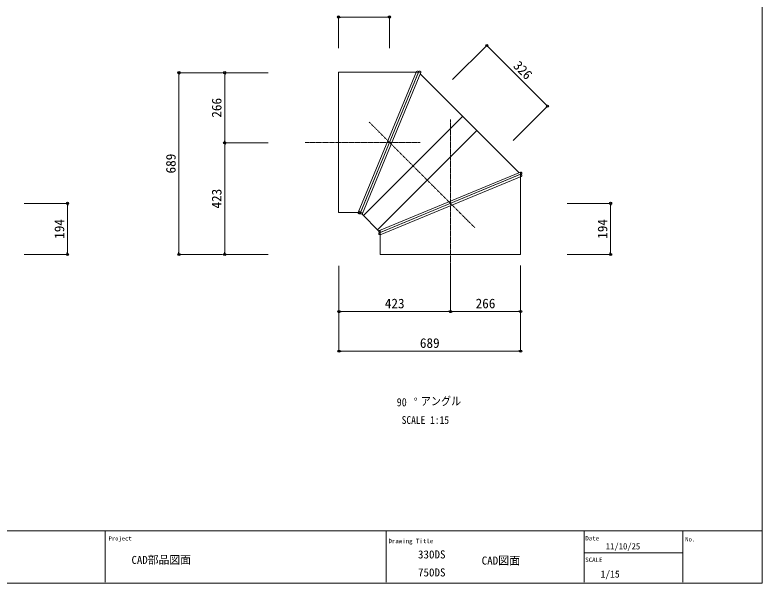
# Model space of a CAD drawing. Units: millimetres, scale not verified. Extents: x -3056 to 3056, y -2122 to 2122.
# Drawn here: x 224 to 3056, y -2122 to 30 of the extents above; entities that cross this region are included whole.
import ezdxf
from ezdxf.enums import TextEntityAlignment as Align

# ---------------------------------------------------------------- set-up
doc = ezdxf.new("R2010")
doc.units = ezdxf.units.MM
doc.header["$LTSCALE"] = 10
doc.linetypes.add('USER3', pattern=[0.4, 0.25, -0.05, 0.05, -0.05])
doc.layers.add('0-0_0', color=7, linetype='Continuous', lineweight=18)
doc.layers.add('0-4___', color=7, linetype='Continuous', lineweight=18)
doc.styles.add('ＭＳ ゴシック', font='')
doc.styles.get('ＭＳ ゴシック').set_extended_font_data('MS Gothic')

# ---------------------------------------------------------------- blocks, each defined once
blk = doc.blocks.new('_Origin')
at = {"layer": '0-0_0', "lineweight": 25}
blk.add_line((0, 0), (-1, 0), dxfattribs=at)
blk.add_circle((0, 0), 0.5, dxfattribs=at)

msp = doc.modelspace()

# ---------------------------------------------------------------- linework, layer by layer
at = {"layer": '0-0_0', "color": 6, "lineweight": 9}
for p, q in [((3056.25, -2122.5), (3056.25, 2122.5)), ((-3056.25, -1925.18), (3056.25, -1925.18)), ((3056.25, -2122.5), (-3056.25, -2122.5))]:
    msp.add_line(p, q, dxfattribs=at)
at = {"layer": '0-0_0', "color": 5}
for p, q in [((1450.26, -95.47), (1450.26, 22.76)), ((1458.26, 22.58), (1635.79, 22.58)), ((1643.79, -95.47), (1643.79, 22.76)), ((1882.77, -214.8), (2012.65, -84.92)), ((2018.18, -90.7), (2237.36, -309.87)), ((1010.24, -188.37), (845.37, -188.37)), ((845.55, -196.37), (845.55, -869.08)), ((1183.83, -188.37), (1018.96, -188.37)), ((1019.14, -196.37), (1019.14, -446.37)), ((2113.25, -445.29), (2243.14, -315.4)), ((1183.83, -454.37), (1018.96, -454.37)), ((1183.83, -454.37), (1018.96, -454.37)), ((1019.14, -462.37), (1019.14, -869.08)), ((258.8, -683.56), (423.11, -683.56)), ((422.93, -691.56), (422.93, -869.08)), ((2317.93, -683.56), (2482.25, -683.56)), ((2482.07, -691.56), (2482.07, -869.08)), ((258.24, -877.08), (423.11, -877.08)), ((1010.24, -877.08), (845.37, -877.08)), ((1183.83, -877.08), (1018.96, -877.08)), ((2317.37, -877.08), (2482.25, -877.08)), ((1452.26, -919.82), (1452.26, -1093.91)), ((1874.98, -919.64), (1874.98, -1093.73)), ((1874.98, -919.82), (1874.98, -1093.91)), ((2140.98, -919.64), (2140.98, -1093.73)), ((1452.26, -1069.67), (1452.26, -1243.76)), ((2140.98, -1069.67), (2140.98, -1243.76)), ((1866.98, -1093.73), (1460.26, -1093.73)), ((2132.98, -1093.55), (1882.98, -1093.55)), ((2132.98, -1243.58), (1460.26, -1243.58))]:
    msp.add_line(p, q, dxfattribs=at)
at = {"layer": '0-0_0'}
for p, q in [((1450.26, -718.37), (1450.26, -186.37)), ((1450.26, -186.37), (1745.31, -186.37)), ((1524.95, -718.37), (1746.13, -184.39)), ((1532.34, -721.43), (1753.97, -186.37)), ((1755.23, -183.31), (1533.6, -718.37)), ((1755.23, -183.31), (1533.6, -718.37)), ((1762.18, -187.45), (1541, -721.43)), ((1753.52, -187.45), (1745.31, -186.37)), ((1753.97, -186.37), (1762.18, -187.45)), ((2134.86, -567.26), (1760.09, -192.49)), ((1921.31, -353.71), (1545.13, -729.89)), ((1975.05, -407.45), (1598.87, -783.63)), ((2139.9, -565.17), (1605.92, -786.35)), ((2140.98, -573.38), (2139.9, -565.17)), ((1605.92, -795.01), (2140.98, -573.38)), ((2144.04, -572.11), (1608.98, -793.74)), ((2144.04, -572.11), (1608.98, -793.74)), ((1608.98, -802.4), (2142.96, -581.22)), ((2139.9, -573.83), (2140.98, -582.04)), ((2139.9, -573.83), (2140.98, -582.04)), ((2140.98, -877.08), (2140.98, -582.04)), ((1450.26, -718.37), (1524.95, -718.37)), ((1533.16, -719.45), (1524.95, -718.37)), ((1534.05, -717.29), (1527.48, -712.25)), ((1533.16, -719.45), (1532.34, -721.43)), ((1533.6, -718.37), (1541.82, -719.45)), ((1533.6, -718.37), (1541.82, -719.45)), ((1603.75, -788.52), (1538.83, -723.6)), ((1608.98, -793.74), (1607.9, -785.53)), ((1607.9, -794.19), (1605.92, -795.01)), ((1607.9, -794.19), (1608.98, -802.4)), ((1608.98, -877.08), (1608.98, -802.4)), ((1608.98, -877.08), (2140.98, -877.08))]:
    msp.add_line(p, q, dxfattribs=at)
at = {"layer": '0-0_0', "color": 3, "linetype": 'USER3'}
for p, q in [((1874.98, -1069.61), (1874.98, -366.4)), ((1566.76, -375.35), (1966.83, -775.41)), ((1323.99, -452.37), (1760.71, -452.37))]:
    msp.add_line(p, q, dxfattribs=at)
at = {"layer": '0-0_0'}
for points in [[(1533.16, -719.45), (1532.34, -721.43), (1753.97, -186.37)], [(1607.9, -794.19), (1605.92, -795.01), (2140.98, -573.38)]]:
    msp.add_lwpolyline(points, dxfattribs=at)
for centre, start, end in [((1749.82, -185.92), 337.5, 157.5), ((1758.48, -185.92), 337.5, 157.5), ((2141.43, -568.87), 292.5, 112.5), ((2141.43, -577.53), 292.5, 112.5), ((2141.43, -577.53), 292.5, 112.5), ((1528.64, -719.9), 157.5, 337.5), ((1530.36, -715.76), 157.5, 337.5), ((1537.3, -719.9), 157.5, 337.5), ((1537.3, -719.9), 157.5, 337.5), ((1607.45, -790.05), 112.5, 292.5), ((1607.45, -798.71), 112.5, 292.5)]:
    msp.add_arc(centre, 4, start, end, dxfattribs=at)
at = {"layer": '0-4___', "color": 6}
for p, q in [((566.25, -1925.18), (566.25, -2119.61)), ((1631.25, -1925.18), (1631.25, -2119.61)), ((2756.25, -1925.18), (2756.25, -2119.61))]:
    msp.add_line(p, q, dxfattribs=at)
at = {"layer": '0-4___'}
for p, q in [((2381.25, -1925.18), (2381.25, -2119.61)), ((2381.25, -2007.39), (2756.25, -2007.39))]:
    msp.add_line(p, q, dxfattribs=at)

# ---------------------------------------------------------------- block references
at = {"layer": '0-0_0', "xscale": 8, "yscale": 8}
for p, rotation in [((1450.26, 22.58), 180), ((2012.53, -85.04), 135), ((845.55, -188.37), 90), ((1019.14, -188.37), 90), ((2243.01, -315.53), 315), ((1019.14, -454.37), 270), ((1019.14, -454.37), 90), ((422.93, -683.56), 90), ((2482.07, -683.56), 90), ((422.93, -877.08), 270), ((845.55, -877.08), 270), ((1019.14, -877.08), 270), ((2482.07, -877.08), 270), ((1452.26, -1093.73), 180), ((1874.98, -1093.55), 180), ((1452.26, -1243.58), 180)]:
    msp.add_blockref('_Origin', p, dxfattribs=dict(at, rotation=rotation))
for p in [(1643.79, 22.58), (1874.98, -1093.73), (2140.98, -1093.55), (2140.98, -1243.58)]:
    msp.add_blockref('_Origin', p, dxfattribs=at)

# ---------------------------------------------------------------- texts
at = {"layer": '0-0_0', "style": 'ＭＳ ゴシック'}
for s, rotation, p in [('326', 315, (2102.21, -172.82)), ('266', 90, (1017.79, -358.87)), ('689', 90, (844.21, -570.23)), ('423', 90, (1017.79, -703.23)), ('194', 90, (421.59, -817.82)), ('194', 90, (2480.72, -817.82))]:
    msp.add_text(s, height=36.66, rotation=rotation, dxfattribs=at).set_placement(p, align=Align.BOTTOM_LEFT)
for s, p in [('423', (1626.12, -1092.38)), ('266', (1970.48, -1092.2)), ('689', (1759.12, -1242.23))]:
    msp.add_text(s, height=36.66, dxfattribs=at).set_placement(p, align=Align.BOTTOM_LEFT)
at = {"layer": '0-0_0', "style": 'ＭＳ ゴシック', "width": 0.9}
for s, height, p in [('アングル', 31.06, (1762.66, -1458.17)), ('90', 31.06, (1671.2, -1461.99)), ('°', 31.06, (1735.95, -1460.93)), ('SCALE 1:15', 29.33, (1690.01, -1528.26))]:
    msp.add_text(s, height=height, dxfattribs=at).set_placement(p, align=Align.BOTTOM_LEFT)
at = {"layer": '0-4___', "style": 'ＭＳ ゴシック'}
for s, height, p in [('Project', 15.91, (578.98, -1966.16)), ('Drawing Title', 16.67, (1639.83, -1976.44)), ('Date', 16.67, (2386.46, -1966.16)), ('No.', 16.67, (2764.5, -1969.94)), ('11/10/25', 24, (2463.78, -2002.31)), ('330DS', 30.68, (1751.82, -2038.5)), ('CAD部品図面', 30.06, (665.87, -2058.76)), ('CAD図面', 30.68, (1993.25, -2061.86)), ('SCALE', 16.67, (2386.02, -2047.69)), ('750DS', 30.68, (1751.82, -2106.73)), ('1/15', 26.67, (2443.94, -2109.81))]:
    msp.add_text(s, height=height, dxfattribs=at).set_placement(p, align=Align.BOTTOM_LEFT)

doc.saveas('drawing.dxf')
